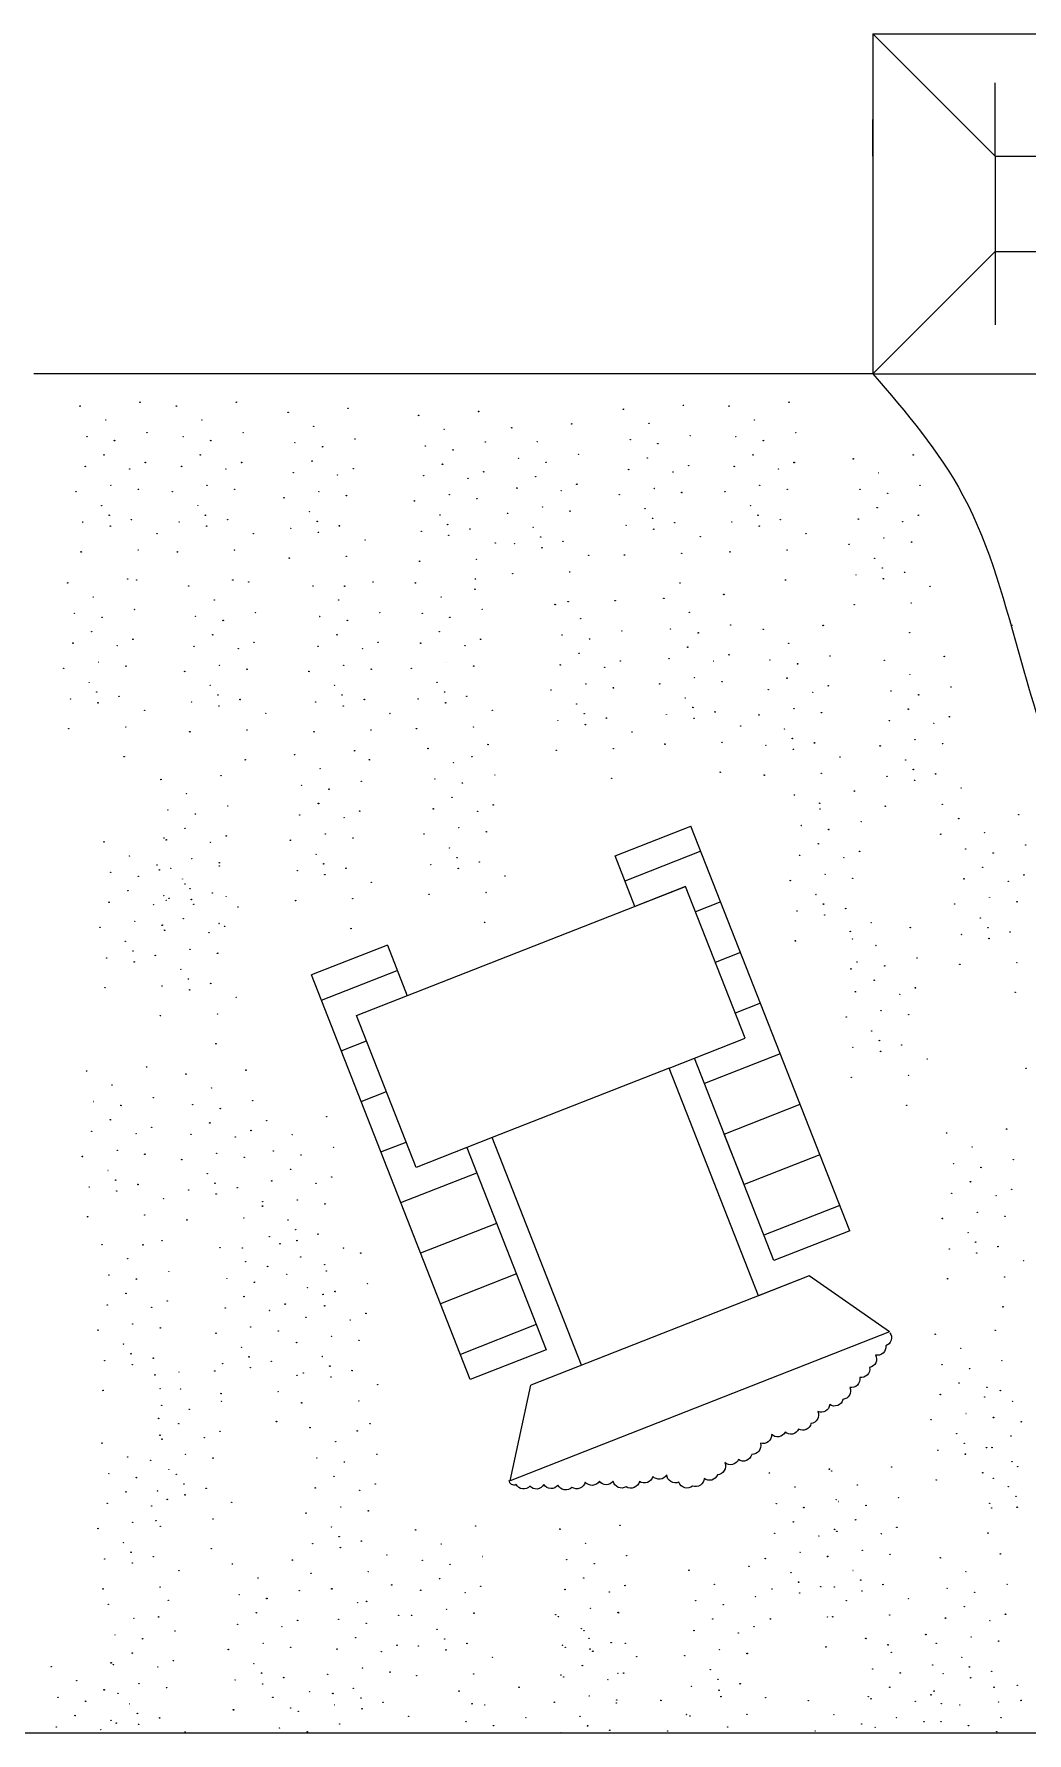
# Model space of a CAD drawing. Header units: millimetres. Extents: x 27137 to 30937, y -4667 to -569.
# Drawn here: x 28697.8 to 28734.3, y -2891.8 to -2829.3 of the extents above; entities that cross this region are included whole.
import ezdxf

# ---------------------------------------------------------------- set-up
doc = ezdxf.new("R2010")
doc.units = ezdxf.units.MM
doc.header["$LTSCALE"] = 0.4

msp = doc.modelspace()

# ---------------------------------------------------------------- linework, layer by layer
at = {"lineweight": 15, "ltscale": 0.5}
for p, q in [((28728.6694, -2829.2754), (28831.521, -2829.2754)), ((28728.6694, -2829.2754), (28728.6694, -2841.7754)), ((28733.1694, -2833.7754), (28827.021, -2833.7754)), ((28733.1694, -2833.7754), (28733.1694, -2837.2754)), ((28733.1694, -2837.2754), (28827.021, -2837.2754)), ((28728.6694, -2841.7754), (28697.8081, -2841.7754)), ((28728.6694, -2841.7754), (28831.521, -2841.7754)), ((28733.7487, -2851.0254), (28733.8081, -2851.0254)), ((28719.1827, -2859.51), (28721.9743, -2858.4145)), ((28727.8172, -2873.3031), (28721.9743, -2858.4145)), ((28710.8078, -2862.7967), (28708.0162, -2863.8922)), ((28713.8592, -2878.7808), (28708.0162, -2863.8922)), ((28296.6694, -2891.7754), (28831.521, -2891.7754))]:
    msp.add_line(p, q, dxfattribs=at)
at = {"lineweight": 15}
for p, q in [((28728.6694, -2829.2754), (28733.1694, -2833.7754)), ((28733.1694, -2833.7754), (28733.1694, -2831.0754)), ((28733.1694, -2833.7754), (28733.1694, -2831.0754)), ((28733.1694, -2833.7754), (28733.1694, -2831.0754)), ((28733.1694, -2833.7754), (28733.1694, -2831.0754)), ((28728.6694, -2833.7754), (28728.6694, -2832.4254)), ((28728.6694, -2833.7754), (28728.6694, -2832.4254)), ((28728.6694, -2837.2754), (28728.6694, -2838.6254)), ((28728.6694, -2837.2754), (28728.6694, -2838.6254)), ((28733.1694, -2837.2754), (28728.6694, -2841.7754)), ((28733.1694, -2837.2754), (28733.1694, -2839.9754)), ((28733.1694, -2837.2754), (28733.1694, -2839.9754)), ((28733.1694, -2837.2754), (28733.1694, -2839.9754)), ((28733.1694, -2837.2754), (28733.1694, -2839.9754)), ((28719.913, -2861.3711), (28719.1827, -2859.51)), ((28722.3395, -2859.345), (28719.5479, -2860.4406)), ((28709.6771, -2865.3881), (28721.7741, -2860.6407)), ((28721.7741, -2860.6407), (28719.913, -2861.3711)), ((28723.9652, -2866.224), (28721.7741, -2860.6407)), ((28723.0698, -2861.2061), (28722.1393, -2861.5713)), ((28710.8078, -2862.7967), (28711.5382, -2864.6578)), ((28723.8002, -2863.0672), (28722.8697, -2863.4323)), ((28708.3814, -2864.8228), (28711.173, -2863.7272)), ((28724.5306, -2864.9282), (28723.6, -2865.2934)), ((28711.8682, -2870.9713), (28709.6771, -2865.3881)), ((28709.1118, -2866.6838), (28710.0423, -2866.3187)), ((28721.1736, -2867.3195), (28723.9652, -2866.224)), ((28725.0256, -2874.3986), (28722.1041, -2866.9543)), ((28725.2609, -2866.7893), (28722.4693, -2867.8849)), ((28721.1736, -2867.3195), (28714.6598, -2869.8758)), ((28724.4602, -2875.6943), (28721.1736, -2867.3195)), ((28709.8421, -2868.5449), (28710.7727, -2868.1797)), ((28723.1997, -2869.7459), (28725.9913, -2868.6504)), ((28710.5725, -2870.406), (28711.5031, -2870.0408)), ((28714.6598, -2869.8758), (28711.8682, -2870.9713)), ((28714.6598, -2869.8758), (28713.7293, -2870.241)), ((28713.7293, -2870.241), (28716.6508, -2877.6853)), ((28717.9465, -2878.2506), (28714.6598, -2869.8758)), ((28723.9301, -2871.607), (28723.1997, -2869.7459)), ((28726.7217, -2870.5115), (28723.9301, -2871.607)), ((28711.3029, -2872.2671), (28714.0945, -2871.1715)), ((28727.452, -2872.3725), (28724.6604, -2873.4681)), ((28714.8249, -2873.0326), (28712.0332, -2874.1281)), ((28727.8172, -2873.3031), (28725.0256, -2874.3986)), ((28715.5552, -2874.8937), (28712.7636, -2875.9892)), ((28726.3213, -2874.964), (28716.0854, -2878.981)), ((28726.3213, -2874.964), (28724.4602, -2875.6943)), ((28729.2779, -2877.0252), (28726.3213, -2874.964)), ((28716.2856, -2876.7547), (28713.494, -2877.8503)), ((28729.2779, -2877.0252), (28715.3199, -2882.503)), ((28729.2779, -2877.0252), (28715.3199, -2882.503)), ((28716.6508, -2877.6853), (28713.8592, -2878.7808)), ((28715.3199, -2882.503), (28716.0854, -2878.981))]:
    msp.add_line(p, q, dxfattribs=at)
msp.add_lwpolyline([(28729.2906, -2877.0533, -0.5205671), (28729.1408, -2877.5357, -0.5205671), (28729.1408, -2877.5357, -0.5205671), (28728.7673, -2877.8799, -0.5205671), (28728.7673, -2877.8799, -0.5205671), (28728.5493, -2878.3326, -0.5205671), (28728.5493, -2878.3326, -0.5205671), (28728.1854, -2878.7013, -0.5205671), (28728.1854, -2878.7013, -0.5205671), (28727.8215, -2879.07, -0.5205671), (28727.8215, -2879.07, -0.5205671), (28727.5694, -2879.5078, -0.5205671), (28727.5694, -2879.5078, -0.5205671), (28727.0797, -2879.7, -0.5205671), (28727.0797, -2879.7, -0.5205671), (28726.6433, -2879.956, -0.5205671), (28726.6433, -2879.956, -0.5205671), (28726.3912, -2880.3937, -0.5205671), (28726.3912, -2880.3937, -0.5205671), (28725.9356, -2880.6008, -0.5205671), (28725.9356, -2880.6008, -0.5205671), (28725.4416, -2880.7099, -0.5205671), (28725.4416, -2880.7099, -0.5205671), (28724.9379, -2880.7946, -0.5205671), (28724.9379, -2880.7946, -0.5205671), (28724.5303, -2881.124, -0.5205671), (28724.5303, -2881.124, -0.5205671), (28724.2101, -2881.5321, -0.5205671), (28724.2101, -2881.5321, -0.5205671), (28723.7204, -2881.7243, -0.5205671), (28723.7204, -2881.7243, -0.5205671), (28723.2263, -2881.8335, -0.5205671), (28723.2263, -2881.8335, -0.5205671), (28722.9498, -2882.2808, -0.5205671), (28722.9498, -2882.2808, -0.5205671), (28722.4653, -2882.4145, -0.5205671), (28722.4653, -2882.4145, -0.5205671), (28722.0385, -2882.6949, -0.5205671), (28722.0385, -2882.6949, -0.5205671), (28721.5315, -2882.555, -0.5205671), (28721.5315, -2882.555, -0.5205671), (28721.084, -2882.2788, -0.5205671), (28721.084, -2882.2788, -0.5205671), (28720.5708, -2882.3391, -0.5205671), (28720.5708, -2882.3391, -0.5205671), (28720.0811, -2882.5313, -0.5205671), (28720.0811, -2882.5313, -0.5205671), (28719.5913, -2882.7234, -0.5205671), (28719.5913, -2882.7234, -0.5205671), (28719.1141, -2882.5154, -0.5205671), (28719.1141, -2882.5154, -0.5205671), (28718.6061, -2882.5171, -0.5205671), (28718.6061, -2882.5171, -0.5205671), (28718.0833, -2882.5528, -0.5205671), (28718.0833, -2882.5528, -0.5205671), (28717.5935, -2882.745, -0.5205671), (28717.5935, -2882.745, -0.5205671), (28717.0813, -2882.6637, -0.5205671), (28717.0813, -2882.6637, -0.5205671), (28716.5637, -2882.6409, -0.5205671), (28716.5637, -2882.6409, -0.5205671), (28716.0504, -2882.7011, -0.5205671), (28716.0504, -2882.7011, -0.5205671), (28715.5478, -2882.6443, -0.5205671), (28715.5478, -2882.6443, -0.5205671), (28715.2899, -2882.4913)], format="xyb", dxfattribs=at)
for centre, radius in [((28699.5063, -2842.9658), 0.0095), ((28701.713, -2842.8217), 0.0095), ((28703.0471, -2842.9658), 0.0095), ((28705.2538, -2842.8217), 0.0095), ((28707.1588, -2843.1939), 0.0095), ((28709.3656, -2843.0499), 0.0095), ((28711.956, -2843.308), 0.0095), ((28714.1627, -2843.1639), 0.0095), ((28719.4943, -2843.0798), 0.0095), ((28721.7011, -2842.9358), 0.0095), ((28723.3777, -2842.9658), 0.0095), ((28725.5845, -2842.8217), 0.0095), ((28700.4466, -2843.4812), 0.00596), ((28701.9624, -2843.9442), 0.00596), ((28703.9874, -2843.4812), 0.00596), ((28705.5033, -2843.9442), 0.00596), ((28708.0991, -2843.7093), 0.00596), ((28712.8963, -2843.8234), 0.00596), ((28715.3824, -2843.7643), 0.0095), ((28717.5892, -2843.6203), 0.0095), ((28720.4346, -2843.5952), 0.00596), ((28724.318, -2843.4812), 0.00596), ((28725.8339, -2843.9442), 0.00596), ((28699.7557, -2844.0883), 0.00596), ((28700.7706, -2844.234), 0.0096), ((28703.2965, -2844.0883), 0.00596), ((28704.3115, -2844.234), 0.0096), ((28707.4082, -2844.3164), 0.00596), ((28708.4232, -2844.4621), 0.0096), ((28709.615, -2844.1723), 0.00596), ((28712.2054, -2844.4305), 0.00596), ((28713.2203, -2844.5762), 0.0096), ((28714.4121, -2844.2864), 0.00596), ((28716.3227, -2844.2797), 0.00596), ((28719.7437, -2844.2023), 0.00596), ((28720.7587, -2844.3481), 0.0096), ((28721.9505, -2844.0583), 0.00596), ((28723.6271, -2844.0883), 0.00596), ((28724.6421, -2844.234), 0.0096), ((28699.6956, -2845.1846), 0.0096), ((28700.3865, -2844.7611), 0.0095), ((28701.3268, -2845.2765), 0.00596), ((28701.9024, -2845.0406), 0.0096), ((28703.2364, -2845.1846), 0.0096), ((28703.9273, -2844.7611), 0.0095), ((28704.8676, -2845.2765), 0.00596), ((28705.4432, -2845.0406), 0.0096), ((28708.0391, -2844.9892), 0.0095), ((28709.5549, -2845.2687), 0.0096), ((28712.8362, -2845.1033), 0.0095), ((28715.6318, -2844.8868), 0.00596), ((28716.6468, -2845.0325), 0.0096), ((28717.8386, -2844.7427), 0.00596), ((28719.6836, -2845.2987), 0.0096), ((28720.3745, -2844.8752), 0.0095), ((28721.8904, -2845.1547), 0.0096), ((28723.567, -2845.1846), 0.0096), ((28724.2579, -2844.7611), 0.0095), ((28725.1982, -2845.2765), 0.00596), ((28725.7738, -2845.0406), 0.0096), ((28727.9464, -2844.9051), 0.0095), ((28730.1531, -2844.761), 0.0095), ((28700.6359, -2845.8836), 0.00596), ((28704.1767, -2845.8836), 0.00596), ((28707.3482, -2845.4128), 0.0096), ((28708.9794, -2845.5046), 0.00596), ((28712.1453, -2845.5269), 0.0096), ((28713.7765, -2845.6187), 0.00596), ((28714.3521, -2845.3828), 0.0096), ((28716.2627, -2845.5596), 0.0095), ((28717.7785, -2845.8391), 0.0096), ((28721.3148, -2845.3905), 0.00596), ((28724.5073, -2845.8836), 0.00596), ((28728.8866, -2845.4204), 0.00596), ((28730.4025, -2845.8835), 0.00596), ((28699.3548, -2846.1113), 0.0095), ((28701.6509, -2846.0293), 0.0096), ((28702.8956, -2846.1113), 0.0095), ((28705.1917, -2846.0293), 0.0096), ((28707.0073, -2846.3394), 0.0095), ((28708.2885, -2846.1117), 0.00596), ((28709.3034, -2846.2575), 0.0096), ((28711.8045, -2846.4535), 0.0095), ((28713.0856, -2846.2258), 0.00596), ((28714.1006, -2846.3715), 0.0096), ((28715.5718, -2845.9832), 0.0096), ((28717.203, -2846.075), 0.00596), ((28719.3428, -2846.2254), 0.0095), ((28720.6239, -2845.9976), 0.00596), ((28721.6389, -2846.1434), 0.0096), ((28723.2262, -2846.1113), 0.0095), ((28725.5223, -2846.0293), 0.0096), ((28728.1958, -2846.0275), 0.00596), ((28729.2107, -2846.1733), 0.0096), ((28700.2951, -2846.6267), 0.00596), ((28700.5758, -2846.98), 0.0096), ((28701.3937, -2847.1424), 0.0095), ((28703.8359, -2846.6267), 0.00596), ((28704.1166, -2846.98), 0.0096), ((28704.9345, -2847.1424), 0.0095), ((28707.9476, -2846.8548), 0.00596), ((28712.7447, -2846.9689), 0.00596), ((28715.2309, -2846.9098), 0.0095), ((28716.5121, -2846.6821), 0.00596), ((28717.5271, -2846.8279), 0.0096), ((28720.2831, -2846.7407), 0.00596), ((28720.5639, -2847.094), 0.0096), ((28724.1665, -2846.6267), 0.00596), ((28724.4473, -2846.98), 0.0096), ((28725.2651, -2847.1424), 0.0095), ((28728.1357, -2847.1239), 0.0096), ((28728.8266, -2846.7004), 0.0095), ((28730.3425, -2846.9799), 0.0096), ((28699.6042, -2847.2338), 0.00596), ((28700.6191, -2847.3795), 0.0096), ((28702.334, -2847.6577), 0.00596), ((28703.145, -2847.2338), 0.00596), ((28704.1599, -2847.3795), 0.0096), ((28705.8748, -2847.6577), 0.00596), ((28707.2567, -2847.4619), 0.00596), ((28708.2284, -2847.2081), 0.0096), ((28708.2717, -2847.6077), 0.0096), ((28709.0463, -2847.3705), 0.0095), ((28712.0539, -2847.576), 0.00596), ((28713.0255, -2847.3222), 0.0096), ((28713.0688, -2847.7217), 0.0096), ((28713.8434, -2847.4846), 0.0095), ((28716.1712, -2847.4252), 0.00596), ((28716.452, -2847.7785), 0.0096), ((28719.5922, -2847.3478), 0.00596), ((28720.6072, -2847.4936), 0.0096), ((28721.3817, -2847.2564), 0.0095), ((28722.322, -2847.7718), 0.00596), ((28723.4756, -2847.2338), 0.00596), ((28724.4906, -2847.3795), 0.0096), ((28726.2054, -2847.6577), 0.00596), ((28729.7669, -2847.2158), 0.00596), ((28699.5441, -2848.3302), 0.0096), ((28701.6431, -2848.2648), 0.00596), ((28703.0849, -2848.3302), 0.0096), ((28705.1839, -2848.2648), 0.00596), ((28709.9865, -2847.8859), 0.00596), ((28714.7837, -2848), 0.00596), ((28715.4803, -2848.0323), 0.00596), ((28716.4953, -2848.1781), 0.0096), ((28717.2699, -2847.9409), 0.0095), ((28721.6311, -2848.3789), 0.00596), ((28723.4155, -2848.3302), 0.0096), ((28725.5145, -2848.2648), 0.00596), ((28727.7949, -2848.0506), 0.0095), ((28729.076, -2847.8229), 0.00596), ((28730.091, -2847.9686), 0.0096), ((28707.1967, -2848.5583), 0.0096), ((28709.2957, -2848.493), 0.00596), ((28711.9938, -2848.6724), 0.0096), ((28714.0928, -2848.607), 0.00596), ((28718.2101, -2848.4563), 0.00596), ((28719.5321, -2848.4442), 0.0096), ((28728.7351, -2848.566), 0.00596), ((28729.0159, -2848.9193), 0.0096), ((28699.0495, -2849.4681), 0.0095), ((28701.2562, -2849.3241), 0.0095), ((28701.583, -2849.3612), 0.0096), ((28703.5039, -2849.5822), 0.0095), ((28705.1238, -2849.3612), 0.0096), ((28705.7107, -2849.4381), 0.0095), ((28708.0726, -2849.5822), 0.0095), ((28709.2356, -2849.5894), 0.0096), ((28710.2793, -2849.4381), 0.0095), ((28711.8417, -2849.4681), 0.0095), ((28714.0485, -2849.3241), 0.0095), ((28715.4203, -2849.1287), 0.0096), ((28717.5193, -2849.0634), 0.00596), ((28721.571, -2849.4753), 0.0096), ((28725.4544, -2849.3612), 0.0096), ((28728.0443, -2849.1731), 0.00596), ((28729.0592, -2849.3188), 0.0096), ((28729.8338, -2849.0816), 0.0095), ((28730.7741, -2849.597), 0.00596), ((28699.9897, -2849.9835), 0.00596), ((28704.4442, -2850.0976), 0.00596), ((28709.0129, -2850.0976), 0.00596), ((28712.782, -2849.9835), 0.00596), ((28714.0327, -2849.7034), 0.0096), ((28716.9815, -2850.2666), 0.0095), ((28717.4592, -2850.1598), 0.0096), ((28719.1883, -2850.1226), 0.0095), ((28720.9791, -2850.0385), 0.0095), ((28723.1858, -2849.8944), 0.0095), ((28727.9842, -2850.2695), 0.0096), ((28730.0832, -2850.2041), 0.00596), ((28699.2989, -2850.5906), 0.00596), ((28700.3138, -2850.7363), 0.0096), ((28701.5056, -2850.4465), 0.00596), ((28703.7533, -2850.7047), 0.00596), ((28704.7683, -2850.8504), 0.0096), ((28705.9601, -2850.5606), 0.00596), ((28708.322, -2850.7047), 0.00596), ((28709.3369, -2850.8504), 0.0096), ((28710.5287, -2850.5606), 0.00596), ((28712.0911, -2850.5906), 0.00596), ((28713.1061, -2850.7363), 0.0096), ((28714.2979, -2850.4465), 0.00596), ((28717.9218, -2850.782), 0.00596), ((28721.9194, -2850.5538), 0.00596), ((28699.9297, -2851.2634), 0.0095), ((28701.4456, -2851.5429), 0.0096), ((28704.3841, -2851.3775), 0.0095), ((28708.9528, -2851.3775), 0.0095), ((28712.722, -2851.2634), 0.0095), ((28714.2378, -2851.5429), 0.0096), ((28717.231, -2851.3891), 0.00596), ((28718.2459, -2851.5349), 0.0096), ((28719.4377, -2851.2451), 0.00596), ((28721.2285, -2851.1609), 0.00596), ((28722.2434, -2851.3067), 0.0096), ((28723.4352, -2851.0169), 0.00596), ((28724.634, -2851.1793), 0.0095), ((28726.8408, -2851.0352), 0.0095), ((28730.0231, -2851.3005), 0.0096), ((28699.2388, -2851.687), 0.0096), ((28700.87, -2851.7788), 0.00596), ((28703.6932, -2851.8011), 0.0096), ((28705.3244, -2851.8929), 0.00596), ((28705.9, -2851.657), 0.0096), ((28708.2619, -2851.8011), 0.0096), ((28709.8931, -2851.8929), 0.00596), ((28710.4687, -2851.657), 0.0096), ((28712.0311, -2851.687), 0.0096), ((28713.6623, -2851.7788), 0.00596), ((28717.8618, -2852.062), 0.0095), ((28721.8593, -2851.8338), 0.0095), ((28723.3752, -2852.1133), 0.0096), ((28725.5743, -2851.6946), 0.00596), ((28727.0902, -2852.1577), 0.00596), ((28698.8979, -2852.6136), 0.0095), ((28700.1791, -2852.3859), 0.00596), ((28701.1941, -2852.5317), 0.0096), ((28703.3524, -2852.7277), 0.0095), ((28704.6335, -2852.5), 0.00596), ((28705.6485, -2852.6457), 0.0096), ((28707.9211, -2852.7277), 0.0095), ((28709.2022, -2852.5), 0.00596), ((28710.2172, -2852.6457), 0.0096), ((28711.6902, -2852.6136), 0.0095), ((28712.9714, -2852.3859), 0.00596), ((28713.9863, -2852.5317), 0.0096), ((28717.1709, -2852.4855), 0.0096), ((28718.8021, -2852.5774), 0.00596), ((28719.3776, -2852.3415), 0.0096), ((28721.1684, -2852.2573), 0.0096), ((28722.7996, -2852.3492), 0.00596), ((28724.8834, -2852.3017), 0.00596), ((28725.8984, -2852.4475), 0.0096), ((28729.0886, -2852.32), 0.0095), ((28731.2953, -2852.176), 0.0095), ((28699.8382, -2853.129), 0.00596), ((28704.2927, -2853.2431), 0.00596), ((28708.8613, -2853.2431), 0.00596), ((28712.6305, -2853.129), 0.00596), ((28716.83, -2853.4122), 0.0095), ((28718.1112, -2853.1845), 0.00596), ((28719.1262, -2853.3302), 0.0096), ((28720.8276, -2853.184), 0.0095), ((28722.1087, -2852.9563), 0.00596), ((28723.1237, -2853.102), 0.0096), ((28724.8233, -2853.3981), 0.0096), ((28725.5142, -2852.9746), 0.0095), ((28727.0301, -2853.2541), 0.0096), ((28730.0288, -2852.8354), 0.00596), ((28731.5447, -2853.2984), 0.00596), ((28699.1474, -2853.7361), 0.00596), ((28700.119, -2853.4823), 0.0096), ((28700.1623, -2853.8819), 0.0096), ((28700.9369, -2853.6447), 0.0095), ((28703.6018, -2853.8502), 0.00596), ((28704.5735, -2853.5964), 0.0096), ((28704.6168, -2853.9959), 0.0096), ((28705.3913, -2853.7588), 0.0095), ((28708.1705, -2853.8502), 0.00596), ((28709.1421, -2853.5964), 0.0096), ((28709.1854, -2853.9959), 0.0096), ((28709.96, -2853.7588), 0.0095), ((28711.9396, -2853.7361), 0.00596), ((28712.9113, -2853.4823), 0.0096), ((28712.9546, -2853.8819), 0.0096), ((28713.7292, -2853.6447), 0.0095), ((28717.7703, -2853.9276), 0.00596), ((28721.7679, -2853.6994), 0.00596), ((28726.4545, -2853.49), 0.00596), ((28729.338, -2853.4425), 0.00596), ((28730.3529, -2853.5882), 0.0096), ((28701.8772, -2854.1601), 0.00596), ((28706.3316, -2854.2741), 0.00596), ((28710.9003, -2854.2741), 0.00596), ((28714.6694, -2854.1601), 0.00596), ((28717.0794, -2854.5347), 0.00596), ((28718.0511, -2854.2808), 0.0096), ((28718.869, -2854.4432), 0.0095), ((28721.077, -2854.3065), 0.00596), ((28722.0486, -2854.0527), 0.0096), ((28722.0919, -2854.4522), 0.0096), ((28722.8665, -2854.215), 0.0095), ((28724.4825, -2854.3248), 0.0095), ((28725.7637, -2854.0971), 0.00596), ((28726.7786, -2854.2428), 0.0096), ((28729.2779, -2854.5389), 0.0096), ((28729.9688, -2854.1153), 0.0095), ((28730.9091, -2854.6307), 0.00596), ((28731.4847, -2854.3948), 0.0096), ((28699.0873, -2854.8325), 0.0096), ((28701.1863, -2854.7672), 0.00596), ((28703.5417, -2854.9466), 0.0096), ((28705.6407, -2854.8812), 0.00596), ((28708.1104, -2854.9466), 0.0096), ((28710.2094, -2854.8812), 0.00596), ((28711.8796, -2854.8325), 0.0096), ((28713.9786, -2854.7672), 0.00596), ((28718.0944, -2854.6804), 0.0096), ((28719.8093, -2854.9586), 0.00596), ((28723.8068, -2854.7304), 0.00596), ((28725.4228, -2854.8402), 0.00596), ((28725.7036, -2855.1935), 0.0096), ((28730.2182, -2855.2378), 0.00596), ((28701.1262, -2855.8636), 0.0096), ((28707.3943, -2855.7903), 0.0095), ((28709.6011, -2855.6462), 0.0095), ((28712.3057, -2855.5621), 0.0095), ((28713.9185, -2855.8636), 0.0096), ((28714.5124, -2855.4181), 0.0095), ((28717.0194, -2855.631), 0.0096), ((28719.1184, -2855.5657), 0.00596), ((28721.0169, -2855.4029), 0.0096), ((28723.1159, -2855.3375), 0.00596), ((28724.7319, -2855.4473), 0.00596), ((28725.7469, -2855.593), 0.0096), ((28726.5214, -2855.3558), 0.0095), ((28727.4617, -2855.8712), 0.00596), ((28728.937, -2855.4655), 0.0095), ((28731.2332, -2855.3836), 0.0096), ((28705.5806, -2855.9776), 0.0096), ((28708.3346, -2856.3056), 0.00596), ((28710.1493, -2855.9776), 0.0096), ((28713.2459, -2856.0775), 0.00596), ((28714.7618, -2856.5405), 0.00596), ((28723.0558, -2856.4339), 0.0096), ((28724.6718, -2856.5437), 0.0096), ((28726.7708, -2856.4783), 0.00596), ((28729.8773, -2855.9809), 0.00596), ((28730.1581, -2856.3342), 0.0096), ((28730.976, -2856.4966), 0.0095), ((28702.483, -2856.7029), 0.0095), ((28704.6898, -2856.5588), 0.0095), ((28707.6437, -2856.9127), 0.00596), ((28708.6587, -2857.0585), 0.0096), ((28709.8505, -2856.7687), 0.00596), ((28712.5551, -2856.6846), 0.00596), ((28713.57, -2856.8304), 0.0096), ((28719.0583, -2856.6621), 0.0096), ((28727.9901, -2857.1292), 0.0095), ((28729.1864, -2856.588), 0.00596), ((28730.2014, -2856.7338), 0.0096), ((28731.9163, -2857.012), 0.00596), ((28703.4233, -2857.2183), 0.00596), ((28704.9392, -2857.6813), 0.00596), ((28708.2745, -2857.5856), 0.0095), ((28712.495, -2857.781), 0.0096), ((28713.1859, -2857.3574), 0.0095), ((28714.7017, -2857.6369), 0.0096), ((28725.7833, -2857.2733), 0.0095), ((28726.7108, -2857.5747), 0.0096), ((28726.7236, -2857.7887), 0.00596), ((28729.1264, -2857.6844), 0.0096), ((28731.2254, -2857.6191), 0.00596), ((28702.7324, -2857.8254), 0.00596), ((28703.7474, -2857.9711), 0.0096), ((28707.5836, -2858.0091), 0.0096), ((28709.2148, -2858.101), 0.00596), ((28709.7904, -2857.8651), 0.0096), ((28714.1262, -2857.8728), 0.00596), ((28726.0327, -2858.3958), 0.00596), ((28728.2395, -2858.2517), 0.00596), ((28731.8298, -2858.1379), 0.0095), ((28734.0365, -2857.9938), 0.0095), ((28700.3831, -2858.9978), 0.0095), ((28702.5899, -2858.8537), 0.0095), ((28702.6724, -2858.9217), 0.0096), ((28703.3633, -2858.4982), 0.0095), ((28704.3036, -2859.0136), 0.00596), ((28704.8791, -2858.7777), 0.0096), ((28707.2428, -2858.9358), 0.0095), ((28708.5239, -2858.7081), 0.00596), ((28709.5389, -2858.8538), 0.0096), ((28712.1541, -2858.7076), 0.0095), ((28713.4353, -2858.4799), 0.00596), ((28714.4503, -2858.6257), 0.0096), ((28727.0477, -2858.5415), 0.0096), ((28731.1653, -2858.7155), 0.0096), ((28732.77, -2858.6533), 0.00596), ((28701.3234, -2859.5132), 0.00596), ((28703.6127, -2859.6207), 0.00596), ((28708.1831, -2859.4512), 0.00596), ((28713.0944, -2859.223), 0.00596), ((28713.3752, -2859.5763), 0.0096), ((28725.9726, -2859.4921), 0.0096), ((28726.6635, -2859.0686), 0.0095), ((28727.6038, -2859.584), 0.00596), ((28728.1794, -2859.3481), 0.0096), ((28732.0792, -2859.2604), 0.00596), ((28733.0941, -2859.4061), 0.0096), ((28734.2859, -2859.1163), 0.00596), ((28700.6325, -2860.1203), 0.00596), ((28701.6475, -2860.266), 0.0096), ((28702.3315, -2859.8484), 0.0095), ((28702.4221, -2860.0288), 0.0095), ((28702.8393, -2859.9762), 0.00596), ((28704.6276, -2859.7664), 0.0096), ((28704.6288, -2859.8848), 0.0095), ((28707.4922, -2860.0583), 0.00596), ((28708.4639, -2859.8045), 0.0096), ((28708.5072, -2860.204), 0.0096), ((28709.2817, -2859.9668), 0.0095), ((28712.4035, -2859.8301), 0.00596), ((28713.4185, -2859.9759), 0.0096), ((28714.1931, -2859.7387), 0.0095), ((28715.1334, -2860.2541), 0.00596), ((28726.9129, -2860.1911), 0.00596), ((28732.71, -2859.9332), 0.0095), ((28734.2259, -2860.2127), 0.0096), ((28701.2634, -2860.7931), 0.0095), ((28703.2718, -2860.3638), 0.00596), ((28703.3623, -2860.5442), 0.00596), ((28703.5526, -2860.7171), 0.0096), ((28704.3705, -2860.8795), 0.0095), ((28710.222, -2860.4822), 0.00596), ((28714.4425, -2860.8612), 0.00596), ((28725.6318, -2860.4188), 0.0095), ((28727.9279, -2860.3368), 0.0096), ((28732.0191, -2860.3568), 0.0096), ((28733.6503, -2860.4486), 0.00596), ((28700.5725, -2861.2166), 0.0096), ((28702.2037, -2861.3085), 0.00596), ((28702.5809, -2860.9709), 0.00596), ((28702.6715, -2861.1513), 0.00596), ((28702.7792, -2861.0726), 0.0096), ((28703.5959, -2861.1166), 0.0096), ((28703.6864, -2861.2971), 0.0096), ((28704.8782, -2861.0073), 0.00596), ((28705.3107, -2861.3948), 0.00596), ((28707.4321, -2861.1547), 0.0096), ((28709.5311, -2861.0893), 0.00596), ((28712.3435, -2860.9265), 0.0096), ((28725.8812, -2861.5413), 0.00596), ((28726.5721, -2860.9342), 0.00596), ((28726.8529, -2861.2875), 0.0096), ((28727.6707, -2861.4498), 0.0095), ((28731.6782, -2861.2834), 0.0095), ((28732.9594, -2861.0557), 0.00596), ((28733.9744, -2861.2014), 0.0096), ((28700.2316, -2862.1433), 0.0095), ((28701.5128, -2861.9156), 0.00596), ((28702.5209, -2862.0673), 0.0096), ((28702.5277, -2862.0613), 0.0096), ((28703.3023, -2861.8242), 0.0095), ((28704.6199, -2862.0019), 0.00596), ((28704.8182, -2862.1037), 0.0096), ((28714.3824, -2861.9576), 0.0096), ((28726.8962, -2861.687), 0.0096), ((28728.611, -2861.9652), 0.00596), ((28730.046, -2862.1485), 0.0095), ((28732.6185, -2861.7988), 0.00596), ((28732.8993, -2862.1521), 0.0096), ((28701.1719, -2862.6587), 0.00596), ((28702.6114, -2862.2477), 0.0096), ((28704.2426, -2862.3395), 0.00596), ((28709.471, -2862.1857), 0.0096), ((28725.8211, -2862.6377), 0.0096), ((28727.8392, -2862.2926), 0.0095), ((28727.9201, -2862.5723), 0.00596), ((28731.9276, -2862.4059), 0.00596), ((28732.9426, -2862.5516), 0.0096), ((28733.7172, -2862.3145), 0.0095), ((28700.481, -2863.2658), 0.00596), ((28701.4527, -2863.012), 0.0096), ((28701.496, -2863.4115), 0.0096), ((28702.2705, -2863.1743), 0.0095), ((28702.2705, -2863.1744), 0.0095), ((28703.5517, -2862.9466), 0.00596), ((28704.5598, -2863.0983), 0.0096), ((28704.5667, -2863.0924), 0.0096), ((28728.0886, -2863.4151), 0.00596), ((28728.7795, -2862.808), 0.00596), ((28730.2954, -2863.271), 0.00596), ((28703.2108, -2863.6897), 0.00596), ((28703.2108, -2863.6897), 0.00596), ((28703.4916, -2864.043), 0.0096), ((28727.8601, -2863.6687), 0.0096), ((28729.1036, -2863.5608), 0.0096), ((28731.8676, -2863.5023), 0.0096), ((28733.9666, -2863.4369), 0.00596), ((28700.421, -2864.3622), 0.0096), ((28702.52, -2864.2968), 0.00596), ((28702.5199, -2864.2968), 0.00596), ((28703.5349, -2864.4426), 0.0096), ((28704.3095, -2864.2054), 0.0095), ((28728.0286, -2864.5115), 0.0096), ((28728.7195, -2864.0879), 0.0095), ((28729.6598, -2864.6033), 0.00596), ((28730.2353, -2864.3674), 0.0096), ((28733.9065, -2864.5333), 0.0096), ((28705.2498, -2864.7208), 0.00596), ((28728.9689, -2865.2104), 0.00596), ((28702.4599, -2865.3932), 0.0096), ((28702.4599, -2865.3932), 0.0096), ((28704.5589, -2865.3279), 0.00596), ((28727.6877, -2865.4381), 0.0095), ((28729.9838, -2865.3562), 0.0096), ((28704.4988, -2866.4243), 0.0096), ((28728.628, -2865.9535), 0.00596), ((28728.9088, -2866.3068), 0.0096), ((28729.7266, -2866.4692), 0.0095), ((28727.9371, -2866.5606), 0.00596), ((28728.9521, -2866.7064), 0.0096), ((28730.6669, -2866.9846), 0.00596), ((28699.7418, -2867.426), 0.0095), ((28701.9486, -2867.282), 0.0095), ((28703.3968, -2867.5401), 0.0095), ((28705.6035, -2867.3961), 0.0095), ((28727.8771, -2867.657), 0.0096), ((28729.9761, -2867.5917), 0.00596), ((28734.3052, -2867.3295), 0.0095), ((28700.6821, -2867.9414), 0.00596), ((28702.198, -2868.4045), 0.00596), ((28704.3371, -2868.0555), 0.00596), ((28699.9912, -2868.5485), 0.00596), ((28701.0062, -2868.6943), 0.0096), ((28703.6462, -2868.6626), 0.00596), ((28704.6611, -2868.8083), 0.0096), ((28705.8529, -2868.5185), 0.00596), ((28729.916, -2868.6881), 0.0096), ((28699.9312, -2869.6449), 0.0096), ((28700.6221, -2869.2214), 0.0095), ((28702.1379, -2869.5009), 0.0096), ((28704.277, -2869.3354), 0.0095), ((28705.7929, -2869.6149), 0.0096), ((28706.3664, -2869.2513), 0.0095), ((28708.5732, -2869.1072), 0.0095), ((28733.5867, -2869.5635), 0.0095), ((28701.5624, -2869.7368), 0.00596), ((28703.5861, -2869.759), 0.0096), ((28705.2173, -2869.8508), 0.00596), ((28707.3067, -2869.7666), 0.00596), ((28708.8226, -2870.2297), 0.00596), ((28731.3799, -2869.7075), 0.0095), ((28732.3202, -2870.2229), 0.00596), ((28699.5903, -2870.5716), 0.0095), ((28700.8715, -2870.3438), 0.00596), ((28701.8864, -2870.4896), 0.0096), ((28703.2453, -2870.6856), 0.0095), ((28704.5264, -2870.4579), 0.00596), ((28705.5414, -2870.6037), 0.0096), ((28706.6158, -2870.3737), 0.00596), ((28707.6308, -2870.5195), 0.0096), ((28731.6293, -2870.83), 0.00596), ((28733.8361, -2870.686), 0.00596), ((28700.5306, -2871.087), 0.00596), ((28700.8114, -2871.4402), 0.0096), ((28704.1855, -2871.201), 0.00596), ((28706.5558, -2871.4701), 0.0096), ((28707.2467, -2871.0466), 0.0095), ((28708.7625, -2871.3261), 0.0096), ((28732.2602, -2871.5029), 0.0095), ((28732.6443, -2870.9758), 0.0096), ((28699.8397, -2871.6941), 0.00596), ((28700.8547, -2871.8398), 0.0096), ((28701.6293, -2871.6026), 0.0095), ((28702.5695, -2872.118), 0.00596), ((28703.4947, -2871.8081), 0.00596), ((28704.4663, -2871.5543), 0.0096), ((28704.5096, -2871.9539), 0.0096), ((28705.2842, -2871.7167), 0.0095), ((28707.4961, -2872.1691), 0.00596), ((28708.187, -2871.562), 0.00596), ((28731.5693, -2871.9264), 0.0096), ((28733.2005, -2872.0183), 0.00596), ((28733.776, -2871.7824), 0.0096), ((28699.7797, -2872.7904), 0.0096), ((28701.8787, -2872.7251), 0.00596), ((28706.2149, -2872.3968), 0.0095), ((28706.2245, -2872.2321), 0.00596), ((28708.511, -2872.3148), 0.0096), ((28732.5096, -2872.6254), 0.00596), ((28733.5246, -2872.7711), 0.0096), ((28703.4346, -2872.9045), 0.0096), ((28705.5336, -2872.8392), 0.00596), ((28707.1552, -2872.9122), 0.00596), ((28707.436, -2873.2655), 0.0096), ((28731.2284, -2872.8531), 0.0095), ((28732.1687, -2873.3685), 0.00596), ((28700.3129, -2873.8143), 0.0095), ((28701.8186, -2873.8215), 0.0096), ((28702.5196, -2873.6703), 0.0095), ((28704.6531, -2873.9284), 0.0095), ((28705.4735, -2873.9356), 0.0096), ((28706.4643, -2873.5193), 0.00596), ((28706.8599, -2873.7843), 0.0095), ((28707.4793, -2873.665), 0.0096), ((28708.2538, -2873.4278), 0.0095), ((28709.1941, -2873.9432), 0.00596), ((28731.4778, -2873.9756), 0.00596), ((28732.4495, -2873.7217), 0.0096), ((28733.2674, -2873.8841), 0.0095), ((28701.2532, -2874.3297), 0.00596), ((28705.5934, -2874.4438), 0.00596), ((28706.4042, -2874.6157), 0.0096), ((28707.6228, -2874.2706), 0.0095), ((28708.5033, -2874.5503), 0.00596), ((28709.8295, -2874.1265), 0.0095), ((28732.4928, -2874.1213), 0.0096), ((28734.2076, -2874.3995), 0.00596), ((28700.5623, -2874.9368), 0.00596), ((28701.5773, -2875.0825), 0.0096), ((28702.7691, -2874.7927), 0.00596), ((28704.9025, -2875.0509), 0.00596), ((28705.9175, -2875.1966), 0.0096), ((28707.1093, -2874.9068), 0.00596), ((28708.563, -2874.786), 0.00596), ((28710.0789, -2875.249), 0.00596), ((28731.4178, -2875.0719), 0.0096), ((28733.5168, -2875.0066), 0.00596), ((28701.1931, -2875.6096), 0.0095), ((28702.709, -2875.8891), 0.0096), ((28705.5333, -2875.7237), 0.0095), ((28707.8722, -2875.3931), 0.00596), ((28708.4432, -2875.6467), 0.0096), ((28708.8871, -2875.5388), 0.0096), ((28700.5022, -2876.0332), 0.0096), ((28702.1334, -2876.125), 0.00596), ((28704.8424, -2876.1473), 0.0096), ((28706.4736, -2876.2391), 0.00596), ((28707.0492, -2876.0032), 0.0096), ((28707.8121, -2876.4895), 0.0096), ((28708.503, -2876.0659), 0.0095), ((28710.0189, -2876.3454), 0.0096), ((28733.4567, -2876.103), 0.0096), ((28700.1614, -2876.9598), 0.0095), ((28701.4425, -2876.7321), 0.00596), ((28702.4575, -2876.8779), 0.0096), ((28704.5016, -2877.0739), 0.0095), ((28705.7827, -2876.8462), 0.00596), ((28706.7977, -2876.9919), 0.0096), ((28709.4433, -2876.5813), 0.00596), ((28730.9619, -2877.1091), 0.0095), ((28733.1687, -2876.965), 0.0095), ((28701.1017, -2877.4752), 0.00596), ((28705.4419, -2877.5893), 0.00596), ((28707.4712, -2877.4161), 0.0095), ((28708.7524, -2877.1884), 0.00596), ((28709.7674, -2877.3341), 0.0096), ((28731.9022, -2877.6245), 0.00596), ((28700.4108, -2878.0823), 0.00596), ((28701.3824, -2877.8285), 0.0096), ((28701.4257, -2878.2281), 0.0096), ((28702.2003, -2877.9909), 0.0095), ((28704.751, -2878.1964), 0.00596), ((28705.7227, -2877.9426), 0.0096), ((28705.766, -2878.3421), 0.0096), ((28706.5405, -2878.105), 0.0095), ((28708.4115, -2877.9315), 0.00596), ((28708.6923, -2878.2848), 0.0096), ((28731.2113, -2878.2316), 0.00596), ((28732.2263, -2878.3773), 0.0096), ((28733.4181, -2878.0875), 0.00596), ((28702.2546, -2878.6055), 0.0095), ((28703.1406, -2878.5063), 0.00596), ((28704.4613, -2878.4614), 0.0095), ((28707.4808, -2878.6203), 0.00596), ((28707.7206, -2878.5386), 0.00596), ((28708.7356, -2878.6844), 0.0096), ((28709.5102, -2878.4472), 0.0095), ((28710.4505, -2878.9626), 0.00596), ((28731.8422, -2878.9044), 0.0095), ((28700.3507, -2879.1787), 0.0096), ((28702.4497, -2879.1134), 0.00596), ((28703.1949, -2879.1209), 0.00596), ((28704.6909, -2879.2928), 0.0096), ((28704.7107, -2879.5839), 0.00596), ((28706.7899, -2879.2274), 0.00596), ((28707.6606, -2879.635), 0.0096), ((28709.7596, -2879.5697), 0.00596), ((28731.1512, -2879.328), 0.0096), ((28732.7824, -2879.4198), 0.00596), ((28732.8647, -2879.0618), 0.0095), ((28733.358, -2879.1839), 0.0096), ((28733.805, -2879.5772), 0.00596), ((28702.3896, -2880.2098), 0.0096), ((28702.504, -2879.728), 0.00596), ((28703.5189, -2879.8737), 0.0096), ((28730.8104, -2880.2546), 0.0095), ((28732.0916, -2880.0269), 0.00596), ((28733.1065, -2880.1726), 0.0096), ((28733.1141, -2880.1843), 0.00596), ((28702.4439, -2880.8244), 0.0096), ((28703.1348, -2880.4008), 0.0095), ((28704.0751, -2880.9162), 0.00596), ((28704.6507, -2880.6803), 0.0096), ((28706.7298, -2880.3238), 0.0096), ((28707.9654, -2880.5448), 0.0095), ((28709.6995, -2880.6661), 0.0096), ((28710.1722, -2880.4007), 0.0095), ((28731.7507, -2880.77), 0.00596), ((28733.745, -2880.8571), 0.0095), ((28734.1291, -2880.33), 0.0096), ((28700.3129, -2881.1151), 0.0095), ((28702.5196, -2880.9711), 0.0095), ((28703.3842, -2881.5233), 0.00596), ((28708.9057, -2881.0602), 0.00596), ((28710.4216, -2881.5232), 0.00596), ((28731.0598, -2881.3771), 0.00596), ((28732.0315, -2881.1233), 0.0096), ((28732.0748, -2881.5229), 0.0096), ((28732.8493, -2881.2857), 0.0095), ((28733.054, -2881.2807), 0.0096), ((28701.2532, -2881.6305), 0.00596), ((28702.1031, -2881.751), 0.0095), ((28702.7691, -2882.0936), 0.00596), ((28704.3992, -2881.6691), 0.0096), ((28708.2148, -2881.6673), 0.00596), ((28709.2298, -2881.813), 0.0096), ((28727.0711, -2882.0743), 0.0095), ((28727.1539, -2882.1419), 0.0095), ((28729.3606, -2881.9978), 0.0095), ((28733.7896, -2881.8011), 0.00596), ((28733.9944, -2881.9796), 0.00596), ((28700.5623, -2882.2376), 0.00596), ((28701.5773, -2882.3834), 0.0096), ((28703.0434, -2882.2664), 0.00596), ((28703.3241, -2882.6197), 0.0096), ((28704.142, -2882.7821), 0.0095), ((28708.1548, -2882.7637), 0.0096), ((28708.8457, -2882.3401), 0.0095), ((28710.3615, -2882.6196), 0.0096), ((28724.8643, -2882.2183), 0.0095), ((28725.8046, -2882.7337), 0.00596), ((28728.0941, -2882.6573), 0.00596), ((28730.9997, -2882.4735), 0.0096), ((28732.7132, -2882.2073), 0.0095), ((28733.0987, -2882.4082), 0.00596), ((28733.6535, -2882.7227), 0.00596), ((28700.5022, -2883.334), 0.0096), ((28701.1931, -2882.9105), 0.0095), ((28702.3525, -2882.8735), 0.00596), ((28702.709, -2883.19), 0.0096), ((28703.3674, -2883.0193), 0.0096), ((28705.0823, -2883.2975), 0.00596), ((28709.786, -2882.8555), 0.00596), ((28725.1138, -2883.3408), 0.00596), ((28727.3205, -2883.1967), 0.00596), ((28727.4033, -2883.2644), 0.00596), ((28728.4182, -2883.4101), 0.0096), ((28729.61, -2883.1203), 0.00596), ((28732.9626, -2883.3298), 0.00596), ((28733.9343, -2883.076), 0.0096), ((28701.4425, -2884.033), 0.00596), ((28702.1334, -2883.4259), 0.00596), ((28702.2924, -2883.9699), 0.0096), ((28704.3914, -2883.9046), 0.00596), ((28707.8139, -2883.6903), 0.0095), ((28709.0951, -2883.4626), 0.00596), ((28710.1101, -2883.6083), 0.0096), ((28725.7446, -2884.0136), 0.0095), ((28726.1287, -2883.4865), 0.0096), ((28728.0341, -2883.9372), 0.0095), ((28733.0387, -2883.5046), 0.0096), ((28733.9776, -2883.4755), 0.0096), ((28700.1614, -2884.2607), 0.0095), ((28702.4575, -2884.1787), 0.0096), ((28708.7542, -2884.2057), 0.00596), ((28709.035, -2884.559), 0.0096), ((28711.8488, -2884.3093), 0.0095), ((28714.0556, -2884.1652), 0.0095), ((28717.1542, -2884.2824), 0.0095), ((28719.361, -2884.1384), 0.0095), ((28725.0537, -2884.4372), 0.0096), ((28726.6849, -2884.529), 0.00596), ((28727.2604, -2884.2931), 0.0096), ((28727.3432, -2884.3607), 0.0096), ((28728.9744, -2884.4526), 0.00596), ((28729.55, -2884.2167), 0.0096), ((28732.9025, -2884.4262), 0.0096), ((28701.1017, -2884.7761), 0.00596), ((28701.3824, -2885.1293), 0.0096), ((28702.2003, -2885.2917), 0.0095), ((28704.3313, -2885.001), 0.0096), ((28708.0633, -2884.8128), 0.00596), ((28709.0783, -2884.9585), 0.0096), ((28709.8529, -2884.7214), 0.0095), ((28710.7931, -2885.2368), 0.00596), ((28712.7891, -2884.8247), 0.00596), ((28714.305, -2885.2877), 0.00596), ((28718.0945, -2884.7978), 0.00596), ((28719.6104, -2885.2609), 0.00596), ((28725.994, -2885.1361), 0.00596), ((28727.0023, -2885.2874), 0.0095), ((28727.009, -2885.2819), 0.0096), ((28728.2835, -2885.0597), 0.00596), ((28729.2985, -2885.2054), 0.0096), ((28733.3583, -2885.1919), 0.0095), ((28700.4108, -2885.3832), 0.00596), ((28701.4257, -2885.5289), 0.0096), ((28703.1406, -2885.8071), 0.00596), ((28705.11, -2885.5641), 0.0095), ((28707.3168, -2885.4201), 0.0095), ((28708.0033, -2885.9092), 0.0096), ((28710.1023, -2885.8439), 0.00596), ((28712.0982, -2885.4318), 0.00596), ((28713.1132, -2885.5775), 0.0096), ((28717.4036, -2885.4049), 0.00596), ((28718.4186, -2885.5507), 0.0096), ((28721.8999, -2885.7923), 0.0095), ((28724.1067, -2885.6483), 0.0095), ((28724.7128, -2885.3638), 0.0095), ((28725.6531, -2885.8792), 0.00596), ((28727.9426, -2885.8028), 0.00596), ((28731.1515, -2885.336), 0.0095), ((28732.0918, -2885.8514), 0.00596), ((28700.3507, -2886.4795), 0.0096), ((28702.4497, -2886.4142), 0.00596), ((28706.0503, -2886.0795), 0.00596), ((28707.5662, -2886.5426), 0.00596), ((28708.7649, -2886.4767), 0.0095), ((28710.9717, -2886.3327), 0.0095), ((28712.0382, -2886.5282), 0.0096), ((28712.7291, -2886.1046), 0.0095), ((28714.2449, -2886.3841), 0.0096), ((28717.3436, -2886.5013), 0.0096), ((28718.0345, -2886.0777), 0.0095), ((28719.5503, -2886.3573), 0.0096), ((28722.8402, -2886.3077), 0.00596), ((28724.9622, -2886.4863), 0.00596), ((28725.9339, -2886.2325), 0.0096), ((28726.7518, -2886.3949), 0.0095), ((28727.2518, -2886.4099), 0.00596), ((28728.2234, -2886.1561), 0.0096), ((28729.0413, -2886.3185), 0.0095), ((28731.4009, -2886.4585), 0.00596), ((28733.6077, -2886.3144), 0.00596), ((28700.5413, -2887.0471), 0.0095), ((28702.7481, -2886.9031), 0.0095), ((28705.3594, -2886.6866), 0.00596), ((28706.3744, -2886.8324), 0.0096), ((28709.7052, -2886.9921), 0.00596), ((28710.0422, -2886.9403), 0.0096), ((28713.6694, -2886.62), 0.00596), ((28718.9748, -2886.5931), 0.00596), ((28722.1493, -2886.9148), 0.00596), ((28723.1643, -2887.0605), 0.0096), ((28724.3561, -2886.7707), 0.00596), ((28725.9772, -2886.6321), 0.0096), ((28727.6921, -2886.9103), 0.00596), ((28728.2667, -2886.5556), 0.0096), ((28729.9816, -2886.8338), 0.00596), ((28732.0317, -2887.1313), 0.0095), ((28732.4159, -2886.6042), 0.0096), ((28701.4816, -2887.5625), 0.00596), ((28702.3896, -2887.5106), 0.0096), ((28705.2993, -2887.783), 0.0096), ((28705.9902, -2887.3594), 0.0095), ((28707.5061, -2887.6389), 0.0096), ((28709.0143, -2887.5992), 0.00596), ((28710.0293, -2887.745), 0.0096), ((28711.2211, -2887.4552), 0.00596), ((28711.6973, -2887.4548), 0.0095), ((28712.9785, -2887.2271), 0.00596), ((28713.9934, -2887.3729), 0.0096), ((28717.0027, -2887.4279), 0.0095), ((28717.1028, -2887.5034), 0.0095), ((28718.2839, -2887.2002), 0.00596), ((28719.2989, -2887.346), 0.0096), ((28719.3096, -2887.3594), 0.0095), ((28722.7801, -2887.5876), 0.0095), ((28724.9022, -2887.5827), 0.0096), ((28727.0012, -2887.5174), 0.00596), ((28727.1917, -2887.5063), 0.0096), ((28729.2907, -2887.4409), 0.00596), ((28731.3408, -2887.5549), 0.0096), ((28732.972, -2887.6467), 0.00596), ((28733.5476, -2887.4108), 0.0096), ((28700.7907, -2888.1696), 0.00596), ((28701.8057, -2888.3154), 0.0096), ((28702.9975, -2888.0256), 0.00596), ((28706.9305, -2887.8748), 0.00596), ((28709.6452, -2888.2721), 0.0095), ((28712.6376, -2887.9702), 0.00596), ((28712.9184, -2888.3235), 0.0096), ((28717.943, -2887.9433), 0.00596), ((28718.0431, -2888.0188), 0.00596), ((28718.2238, -2888.2966), 0.0096), ((28722.0892, -2888.0112), 0.0096), ((28723.7204, -2888.103), 0.00596), ((28724.296, -2887.8671), 0.0096), ((28728.4103, -2888.302), 0.0095), ((28730.617, -2888.1579), 0.0095), ((28732.2811, -2888.2538), 0.00596), ((28733.2961, -2888.3995), 0.0096), ((28701.4216, -2888.8425), 0.0095), ((28704.9585, -2888.7096), 0.0095), ((28706.2396, -2888.4819), 0.00596), ((28707.2546, -2888.6277), 0.0096), ((28708.9543, -2888.6956), 0.0096), ((28710.5855, -2888.7874), 0.00596), ((28711.161, -2888.5516), 0.0096), ((28711.9467, -2888.5773), 0.00596), ((28712.9617, -2888.7231), 0.0096), ((28713.7363, -2888.4859), 0.0095), ((28714.6765, -2889.0013), 0.00596), ((28717.2521, -2888.5504), 0.00596), ((28717.3522, -2888.6259), 0.00596), ((28718.2671, -2888.6962), 0.0096), ((28718.3672, -2888.7716), 0.0096), ((28719.0417, -2888.459), 0.0095), ((28719.559, -2888.4818), 0.00596), ((28719.9819, -2888.9744), 0.00596), ((28721.7484, -2888.9378), 0.0095), ((28723.0296, -2888.7101), 0.00596), ((28724.0445, -2888.8559), 0.0096), ((28726.9411, -2888.6138), 0.0096), ((28729.2306, -2888.5373), 0.0096), ((28729.3506, -2888.8173), 0.00596), ((28731, -2888.4815), 0.0095), ((28731.9403, -2888.9969), 0.00596), ((28698.4409, -2889.3431), 0.0095), ((28700.6477, -2889.1991), 0.0095), ((28700.7307, -2889.266), 0.0096), ((28702.3619, -2889.3578), 0.00596), ((28702.9374, -2889.122), 0.0096), ((28705.8988, -2889.225), 0.00596), ((28706.1796, -2889.5783), 0.0096), ((28708.6134, -2889.6223), 0.0095), ((28709.8946, -2889.3945), 0.00596), ((28710.9096, -2889.5403), 0.0096), ((28711.8867, -2889.6737), 0.0096), ((28713.9857, -2889.6084), 0.00596), ((28717.1921, -2889.6468), 0.0096), ((28717.983, -2889.2987), 0.0095), ((28719.2911, -2889.5815), 0.00596), ((28719.4989, -2889.5782), 0.0096), ((28722.6887, -2889.4532), 0.00596), ((28728.6597, -2889.4244), 0.00596), ((28729.6747, -2889.5702), 0.0096), ((28730.8665, -2889.2804), 0.00596), ((28731.2494, -2889.604), 0.00596), ((28732.221, -2889.3502), 0.0096), ((28733.0389, -2889.5126), 0.0095), ((28699.3812, -2889.8585), 0.00596), ((28700.3898, -2890.1927), 0.0095), ((28701.671, -2889.9649), 0.00596), ((28702.6859, -2890.1107), 0.0096), ((28705.2079, -2889.8321), 0.00596), ((28706.2229, -2889.9779), 0.0096), ((28706.9974, -2889.7407), 0.0095), ((28707.9377, -2890.2561), 0.00596), ((28709.5537, -2890.1376), 0.00596), ((28713.4478, -2890.2412), 0.0095), ((28715.6546, -2890.0972), 0.0095), ((28717.2921, -2889.7223), 0.0096), ((28718.9233, -2889.8141), 0.00596), ((28721.9978, -2890.0603), 0.00596), ((28722.9695, -2889.8065), 0.0096), ((28723.0128, -2890.2061), 0.0096), ((28723.7873, -2889.9689), 0.0095), ((28729.2905, -2890.0973), 0.0095), ((28730.923, -2890.2412), 0.0095), ((28732.2643, -2889.7497), 0.0096), ((28733.1298, -2890.0972), 0.0095), ((28733.9792, -2890.028), 0.00596), ((28698.6903, -2890.4656), 0.00596), ((28699.7053, -2890.6114), 0.0096), ((28700.8971, -2890.3216), 0.00596), ((28701.3301, -2890.708), 0.00596), ((28705.1478, -2890.9285), 0.0096), ((28706.5948, -2890.4694), 0.0095), ((28707.2468, -2890.8632), 0.00596), ((28708.8016, -2890.3254), 0.0095), ((28708.8628, -2890.7447), 0.00596), ((28709.8345, -2890.4909), 0.0096), ((28709.8778, -2890.8905), 0.0096), ((28710.6524, -2890.6533), 0.0095), ((28713.9256, -2890.7048), 0.0096), ((28714.3881, -2890.7566), 0.00596), ((28716.9513, -2890.6489), 0.0095), ((28718.2324, -2890.4212), 0.00596), ((28719.231, -2890.6779), 0.0096), ((28719.2474, -2890.567), 0.0096), ((28720.8719, -2890.5835), 0.0095), ((28723.0787, -2890.4394), 0.0095), ((28724.7276, -2890.4843), 0.00596), ((28726.2927, -2890.5893), 0.0095), ((28728.4995, -2890.4453), 0.0095), ((28728.5996, -2890.5208), 0.0096), ((28730.2308, -2890.6127), 0.00596), ((28730.8064, -2890.3768), 0.0096), ((28731.1893, -2890.7004), 0.0096), ((28731.8633, -2890.7566), 0.00596), ((28733.2883, -2890.635), 0.00596), ((28734.1211, -2890.5835), 0.0095), ((28699.3212, -2891.1384), 0.0095), ((28700.6392, -2891.3151), 0.00596), ((28700.837, -2891.4179), 0.0096), ((28701.6109, -2891.0613), 0.0096), ((28701.6542, -2891.4609), 0.0096), ((28702.4288, -2891.2237), 0.0095), ((28707.5351, -2890.9848), 0.00596), ((28709.051, -2891.4479), 0.00596), ((28711.5927, -2891.1687), 0.00596), ((28713.6972, -2891.3637), 0.00596), ((28714.7122, -2891.5095), 0.0096), ((28715.904, -2891.2197), 0.00596), ((28717.8916, -2891.1643), 0.00596), ((28718.1723, -2891.5176), 0.0096), ((28721.8122, -2891.0989), 0.00596), ((28721.9377, -2891.1567), 0.0096), ((28724.0367, -2891.0914), 0.00596), ((28727.233, -2891.1047), 0.00596), ((28728.2588, -2891.4475), 0.0095), ((28729.5399, -2891.2198), 0.00596), ((28730.5549, -2891.3655), 0.0096), ((28731.1724, -2891.3637), 0.00596), ((28732.1874, -2891.5095), 0.0096), ((28733.3792, -2891.2197), 0.00596), ((28698.6303, -2891.562), 0.0096), ((28700.2615, -2891.6538), 0.00596), ((28703.369, -2891.7391), 0.00596), ((28706.8442, -2891.5919), 0.00596), ((28707.8592, -2891.7377), 0.0096), ((28710.9018, -2891.7758), 0.00596), ((28717.2007, -2891.7714), 0.00596), ((28718.9902, -2891.68), 0.0095), ((28721.1213, -2891.706), 0.00596), ((28723.3281, -2891.5619), 0.00596), ((28726.5421, -2891.7118), 0.00596), ((28728.7489, -2891.5677), 0.00596), ((28733.2282, -2891.7314), 0.0096)]:
    msp.add_circle(centre, radius, dxfattribs=at)
at = {"lineweight": 15, "ltscale": 0.5}
msp.add_open_spline([(28728.6694, -2841.7754), (28729.8914, -2843.2041), (28732.5418, -2846.303), (28733.9529, -2851.9585), (28735.6686, -2857.4724), (28738.6199, -2863.0603), (28742.2891, -2868.0246), (28741.463, -2877.2006), (28743.2382, -2877.7979)], degree=3, knots=[0, 0, 0, 0, 5.5708572, 12.0830371, 17.088408, 23.0557057, 30.3457875, 38.351848, 38.351848, 38.351848, 38.351848], dxfattribs=at)

doc.saveas('drawing.dxf')
